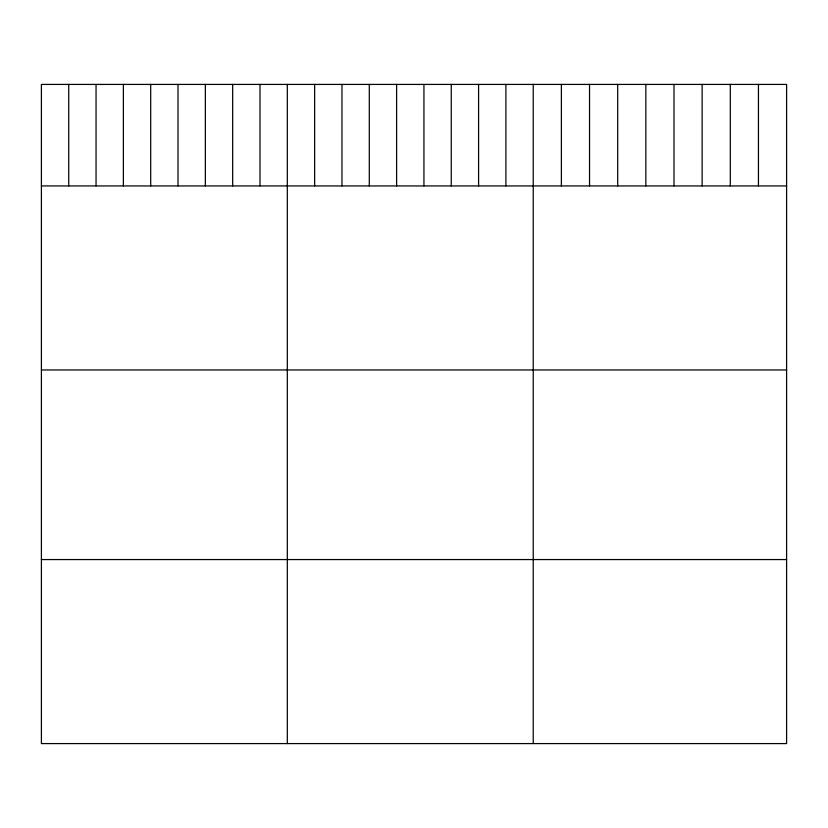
<?xml version="1.0" encoding="UTF-8"?>
<svg xmlns="http://www.w3.org/2000/svg" width="828" height="828" viewBox="0 0 828 828"><rect width="100%" height="100%" fill="white"/><g stroke="black" fill="none" stroke-linecap="round" stroke-linejoin="round"><path stroke-width="1.24" d="M786.6 185.927L786.6 743.585L41.4 743.585L41.4 84.415L786.6 84.415L786.6 185.927L41.4 185.927M41.4 369.961L786.6 369.961M41.4 559.562L786.6 559.562M758.448 84.415L758.448 185.927M730.296 84.415L730.296 185.927M702.144 84.415L702.144 185.927M673.992 84.415L673.992 185.927M645.84 84.415L645.84 185.927M617.688 84.415L617.688 185.927M589.536 84.415L589.536 185.927M561.384 84.415L561.384 185.927M533.232 84.415L533.232 743.585M505.908 84.415L505.908 185.927M478.584 84.415L478.584 185.927M451.26 84.415L451.26 185.927M423.936 84.415L423.936 185.927M396.612 84.415L396.612 185.927M369.288 84.415L369.288 185.927M341.964 84.415L341.964 185.927M314.64 84.415L314.64 185.927M287.316 84.415L287.316 743.585M259.992 84.415L259.992 185.927M232.668 84.415L232.668 185.927M205.344 84.415L205.344 185.927M178.02 84.415L178.02 185.927M150.696 84.415L150.696 185.927M123.372 84.415L123.372 185.927M96.048 84.415L96.048 185.927M68.724 84.415L68.724 185.927"/></g></svg>
